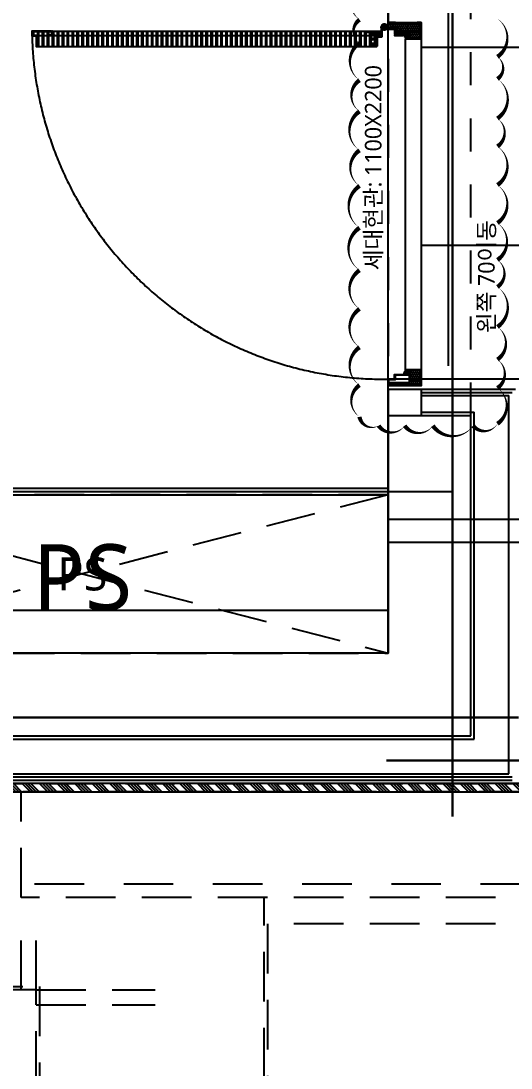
# Model space of a CAD drawing. Header units: millimetres. Extents: x 7086022 to 7120578, y 229555 to 276126.
# Drawn here: x 7108002 to 7109485, y 246333 to 249505 of the extents above; entities that cross this region are included whole.
import ezdxf
from ezdxf.enums import TextEntityAlignment as Align
from ezdxf.xclip import XClip

# ---------------------------------------------------------------- set-up
doc = ezdxf.new("R2010")
doc.units = ezdxf.units.MM
doc.header["$LTSCALE"] = 100
doc.header["$XCLIPFRAME"] = 2
for name, pattern in [('C-302-C-TF_84C+84D+84C$0$CEN', [62, 60, -1, 0, -1]), ('C-302-C-TF_84C+84D+84C$0$CENTER', [65, 60, -2, 1, -2]), ('C-302-C-TF_84C+84D+84C$0$DIV1', [3.4, 3, -0.2, 0, -0.2]), ('C-302-C-TF_84C+84D+84C$0$HID', [2.3, 1.5, -0.8]), ('C-302-C-TF_84C+84D+84C$0$HID_1', [2.3, 1.5, -0.8]), ('C-302-C-TF_84C+84D+84C$0$HIDDEN', [2, 1, -1]), ('ST-DASH', [2.7, 1.5, -1.2]), ('U-84D-EX$0$CEN', [62, 60, -1, 0, -1]), ('U-84D-EX$0$HID', [2.3, 1.5, -0.8])]:
    doc.linetypes.add(name, pattern=pattern)
doc.layers.get('Defpoints').update_dxf_attribs({"color": 149})
for name, color, linetype in [('BP', 7, 'Continuous'), ('C-302-C-TF_84C+84D+84C$0$CEN', 1, 'C-302-C-TF_84C+84D+84C$0$CEN'), ('C-302-C-TF_84C+84D+84C$0$COL', 2, 'Continuous'), ('C-302-C-TF_84C+84D+84C$0$DOR', 4, 'Continuous'), ('C-302-C-TF_84C+84D+84C$0$DOR-1', 1, 'Continuous'), ('C-302-C-TF_84C+84D+84C$0$DOR-8', 8, 'Continuous'), ('C-302-C-TF_84C+84D+84C$0$ETC', 6, 'Continuous'), ('C-302-C-TF_84C+84D+84C$0$OPEN', 1, 'C-302-C-TF_84C+84D+84C$0$HID'), ('C-302-C-TF_84C+84D+84C$0$S-구조선', 4, 'Continuous'), ('TEXT', 2, 'Continuous'), ('U-84D-EX$0$CEN', 1, 'U-84D-EX$0$CEN'), ('U-84D-EX$0$CON', 2, 'Continuous'), ('U-84D-EX$0$FIN', 5, 'Continuous'), ('U-84D-EX$0$FUR_미설치가구', 8, 'U-84D-EX$0$HID'), ('U-84D-EX$0$INSUL_line', 8, 'Continuous'), ('U-84D-EX$0$S-ELE', 4, 'Continuous'), ('U-84D-EX$0$TILE', 251, 'Continuous'), ('결로방지', 4, 'ST-DASH')]:
    doc.layers.add(name, color=color, linetype=linetype)
for name, color, linetype, plot in [('C-302-C-TF_84C+84D+84C$0$Defpoint', 142, 'Continuous', False), ('C-302-C-TF_84C+84D+84C$0$NO-PLOT', 221, 'Continuous', False), ('CUT-LINE', 105, 'Continuous', False), ('U-84D-EX$0$MC', 152, 'Continuous', False)]:
    doc.layers.add(name, color=color, linetype=linetype, plot=plot)
doc.styles.add('C-302-C-TF_84C+84D+84C$0$맑은 고딕', font='')
doc.styles.add('맑은 고딕', font='')
doc.styles.get('C-302-C-TF_84C+84D+84C$0$맑은 고딕').set_extended_font_data('Malgun Gothic')
doc.styles.get('맑은 고딕').set_extended_font_data('Malgun Gothic')

# ---------------------------------------------------------------- blocks, each defined once
blk = doc.blocks.new('C-302-C-TF_84C+84D+84C$0$DOR-1100-FSD')
at = {"layer": 'C-302-C-TF_84C+84D+84C$0$DOR'}
h = blk.add_hatch(dxfattribs=at)
h.set_pattern_fill('ANSI32', color=8, scale=20, angle=270, style=0)
h.set_pattern_definition([(315, (476662.901, -2097057.591), (5.30330086, 5.30330086), []), (315, (476662.901, -2097061.126), (5.30330086, 5.30330086), [])])
h.paths.add_polyline_path([(-26.5, 162.1), (-26.5, 137.1), (-72.9, 137.1), (-72.9, 140.1), (-29.5, 140.1), (-29.5, 162.1)])
h = blk.add_hatch(dxfattribs=at)
h.set_pattern_fill('ANSI32', color=8, scale=20, angle=180, style=0)
h.set_pattern_definition([(225, (3065417.369, -2144746.3604), (5.303300859, -5.303300859), []), (225, (3065413.833, -2144746.3604), (5.303300859, -5.303300859), [])])
h.paths.add_polyline_path([(-32.4, 78.9), (-32.4, 51.8), (-29.4, 51.8), (-29.4, 75.9), (-15.4, 75.9), (-15.4, 98.4), (-18.4, 98.4), (-18.4, 78.9)])
h = blk.add_hatch(dxfattribs=at)
h.set_pattern_fill('ANSI37', color=8, scale=5, angle=270, style=0)
h.set_pattern_definition([(315, (627715.17196, -7804796.19215), (0.44194173824, 0.44194173824), []), (45, (627715.17196, -7804796.19215), (-0.44194173824, 0.44194173824), [])])
h.paths.add_polyline_path([(-1060.1, 35.6), (-1058.1, 35.6, 0.171519), (-1055, 36.4, 0.338795), (-1054.5, 38.3, -0.591177), (-1056.4, 36.7), (-1056.4, 40.9, 0.340542), (-1054.4, 43.3, -0.488287), (-1056.4, 41.9), (-1056.4, 46.2, 0.34119), (-1054.4, 48.6, -0.39781), (-1055.9, 47.2, -0.076051), (-1056.4, 47.2, 0.20695), (-1057.8, 50.9, 0.210511), (-1066.2, 50.5), (-1066.1, 49.9, -0.230162), (-1057.6, 49.1), (-1063.3, 49.1, -0.125626), (-1063.3, 50.4, 0.25476), (-1063.8, 47.2, -0.383534), (-1066.2, 48.6, 0.248119), (-1063.8, 46.2), (-1063.8, 41.9, -0.488287), (-1065.8, 43.3, 0.340542), (-1063.8, 40.9), (-1063.8, 36.7, -0.591177), (-1065.7, 38.3, 0.338795), (-1065.2, 36.4, 0.171519), (-1062.1, 35.6)])
h.paths.add_polyline_path([(-1058.6, 36.8, 0.414214), (-1057.6, 37.8), (-1057.6, 46.9, 0.414214), (-1058.6, 47.9), (-1061.6, 47.9, 0.414214), (-1062.6, 46.9), (-1062.6, 37.8, 0.414214), (-1061.6, 36.8)], flags=16)
h = blk.add_hatch(dxfattribs=at)
h.set_pattern_fill('ANSI37', color=8, scale=5, angle=450, style=0)
h.set_pattern_definition([(135, (3064985.5314, -2141987.3489), (-0.44194173824, -0.44194173824), []), (225, (3064985.5314, -2141987.3489), (0.44194173824, -0.44194173824), [])])
h.paths.add_polyline_path([(-39.9, 35.6), (-41.9, 35.6, -0.171519), (-45, 36.4, -0.338795), (-45.5, 38.3, 0.591177), (-43.6, 36.7), (-43.6, 40.9, -0.340542), (-45.6, 43.3, 0.488287), (-43.6, 41.9), (-43.6, 46.2, -0.34119), (-45.6, 48.6, 0.39781), (-44.1, 47.2, 0.076051), (-43.6, 47.2, -0.20695), (-42.2, 50.9, -0.210511), (-33.8, 50.5), (-33.9, 49.9, 0.230162), (-42.4, 49.1), (-36.7, 49.1, 0.125626), (-36.7, 50.4, -0.25476), (-36.2, 47.2, 0.383534), (-33.8, 48.6, -0.248119), (-36.2, 46.2), (-36.2, 41.9, 0.488287), (-34.2, 43.3, -0.340542), (-36.2, 40.9), (-36.2, 36.7, 0.591177), (-34.3, 38.3, -0.338795), (-34.8, 36.4, -0.171519), (-37.9, 35.6)])
h.paths.add_polyline_path([(-41.4, 36.8, -0.414214), (-42.4, 37.8), (-42.4, 46.9, -0.414214), (-41.4, 47.9), (-38.4, 47.9, -0.414214), (-37.4, 46.9), (-37.4, 37.8, -0.414214), (-38.4, 36.8)], flags=16)
at = {"layer": 'C-302-C-TF_84C+84D+84C$0$DOR-8'}
h = blk.add_hatch(dxfattribs=at)
h.set_pattern_fill('PLAST', color=256, scale=60, angle=360, style=0)
h.set_pattern_definition([(2e-15, (474014.72, -2089221.365), (-4e-12, 15), []), (2e-15, (474014.72, -2089219.49), (-4e-12, 15), []), (2e-15, (474014.72, -2089217.615), (-4e-12, 15), [])])
edge = h.paths.add_edge_path()
edge.add_line((-38.9, 1077.9), (-38.9, 1177.7))
edge.add_line((-38.9, 1177.7), (-26.5, 1177.7))
edge.add_line((-26.5, 1177.7), (-26.5, 162.1))
edge.add_line((-26.5, 162.1), (-29.5, 162.1))
edge.add_line((-29.5, 162.1), (-29.5, 140.1))
edge.add_line((-29.5, 140.1), (-30.7, 140.1))
edge.add_line((-30.7, 140.1), (-30.7, 148.5))
edge.add_line((-30.7, 148.5), (-31.2, 149))
edge.add_line((-31.2, 149), (-34.2, 149))
edge.add_line((-34.2, 149), (-34.7, 148.5))
edge.add_line((-34.7, 148.5), (-34.7, 140.1))
edge.add_line((-34.7, 140.1), (-48.2, 140.1))
edge.add_line((-48.2, 140.1), (-48.2, 148.5))
edge.add_line((-48.2, 148.5), (-48.7, 149))
edge.add_line((-48.7, 149), (-51.7, 149))
edge.add_line((-51.7, 149), (-52.2, 148.5))
edge.add_line((-52.2, 148.5), (-52.2, 140.1))
edge.add_line((-52.2, 140.1), (-63.5, 140.1))
edge.add_line((-63.5, 140.1), (-63.5, 148.5))
edge.add_line((-63.5, 148.5), (-64, 149))
edge.add_line((-64, 149), (-67, 149))
edge.add_line((-67, 149), (-67.5, 148.5))
edge.add_line((-67.5, 148.5), (-67.5, 140.1))
edge.add_line((-67.5, 140.1), (-72.9, 140.1))
edge.add_line((-72.9, 140.1), (-72.9, 1163.7))
edge.add_line((-72.9, 1163.7), (-38.9, 1163.7))
h.paths.add_polyline_path([(-38.9, 137.1), (-34.7, 137.1), (-34.7, 123.7), (-36.9, 121.5), (-38.9, 121.5)])
h.paths.add_polyline_path([(-26.5, 121.5), (-28.5, 121.5), (-30.7, 123.7), (-30.7, 137.1), (-26.5, 137.1)])
h = blk.add_hatch(dxfattribs=at)
h.set_pattern_fill('HEX', color=256, scale=15, angle=180, style=0)
h.set_pattern_definition([(180, (3073754.1943, -2142098.28), (1e-12, -3.247595265), [1.875, -3.75]), (300, (3073754.1943, -2142098.28), (2.8125000007, 1.6237976325), [1.875, -3.75]), (240, (3073752.3193, -2142098.28), (2.8125000007, -1.6237976325), [1.875, -3.75])])
edge = h.paths.add_edge_path()
edge.add_line((-1088.6, 34), (-1067.6, 34))
edge.add_line((-1067.6, 34), (-1052.6, 34))
edge.add_line((-1052.6, 34), (-1052.6, 1.6))
edge.add_line((-1052.6, 1.6), (-1096.8, 1.6))
edge.add_line((-1096.8, 1.6), (-1096.8, 95))
edge.add_line((-1096.8, 95), (-1098.4, 95))
edge.add_line((-1098.4, 95), (-1098.4, 98.4))
edge.add_line((-1098.4, 98.4), (-1091.8, 98.4))
edge.add_line((-1091.8, 98.4), (-1091.8, 37.2))
edge.add_arc((-1088.6, 37.2), 3.2, 180, 270)
h = blk.add_hatch(dxfattribs=at)
h.set_pattern_fill('HEX', color=256, scale=15, angle=180, style=0)
h.set_pattern_definition([(180, (3073254.1943, -2142098.28), (1e-12, -3.247595265), [1.875, -3.75]), (300, (3073254.1943, -2142098.28), (2.8125000007, 1.6237976325), [1.875, -3.75]), (240, (3073252.3193, -2142098.28), (2.8125000007, -1.6237976325), [1.875, -3.75])])
h.paths.add_polyline_path([(-3.2, 5), (-1.6, 5), (-1.6, 1.6), (-47.4, 1.6), (-47.4, 34), (-32.4, 34), (-32.4, 51.8), (-29.4, 51.8), (-29.4, 57.2), (-22.6, 57.2), (-22.1, 57.7), (-22.1, 60.7), (-22.6, 61.2), (-29.4, 61.2), (-29.4, 72.5), (-22.6, 72.5), (-22.1, 73), (-22.1, 75.9), (-15.4, 75.9), (-15.4, 98.4), (-1.6, 98.4), (-1.6, 95), (-3.2, 95)])
at = {"layer": 'C-302-C-TF_84C+84D+84C$0$DOR', "color": 4}
for p, q in [((-51.9, 1161.3), (-38.9, 1161.3)), ((-51.9, 1161.3), (-51.9, 1160.7)), ((-51.9, 1160.7), (-39.5, 1160.7)), ((-39.5, 1160.7), (-39.5, 137.7)), ((-38.9, 1161.3), (-38.9, 137.1)), ((-39.5, 137.7), (-49.7, 137.7)), ((-49.7, 137.7), (-49.7, 137.1)), ((-38.9, 137.1), (-49.7, 137.1))]:
    blk.add_line(p, q, dxfattribs=at)
at = {"layer": 'C-302-C-TF_84C+84D+84C$0$DOR'}
for p, q in [((-38.9, 1117.7), (-38.9, 1127.7)), ((-38.9, 1127.7), (-38.1, 1127.7)), ((-27.7, 1117.7), (-38.9, 1117.7)), ((-38.9, 1117.7), (-27.7, 1117.7)), ((-38.9, 1117.7), (-38.9, 1107.7)), ((-38.1, 1118.5), (-38.1, 1127.7)), ((-27.7, 1118.5), (-38.1, 1118.5)), ((-38.1, 1116.9), (-27.7, 1116.9)), ((-38.1, 1116.9), (-38.1, 1107.7)), ((-38.9, 1107.7), (-38.1, 1107.7)), ((-1100, 78), (-1100, 89.8)), ((-37.8, 73), (-29, 73)), ((-28, 64), (-28, 72)), ((0, 78), (0, 89.8)), ((-1052.6, 34), (-1052.6, 45.4)), ((-47.4, 34), (-47.4, 45.4)), ((-37.8, 63), (-29, 63))]:
    blk.add_line(p, q, dxfattribs=at)
at = {"layer": 'C-302-C-TF_84C+84D+84C$0$DOR', "color": 40}
for p, q in [((-41.7, 134.7), (-71, 134.7)), ((-71, 131.7), (-71, 134.7)), ((-71, 131.7), (-43.7, 131.7)), ((-42.7, 118.7), (-42.7, 130.7)), ((-42.7, 130.7), (-42.7, 118.7)), ((-39.7, 121.7), (-39.7, 132.7)), ((-41.7, 117.7), (-20.4, 117.7)), ((-13.5, 120.7), (-38.7, 120.7))]:
    blk.add_line(p, q, dxfattribs=at)
at = {"layer": 'C-302-C-TF_84C+84D+84C$0$DOR', "color": 3, "linetype": 'C-302-C-TF_84C+84D+84C$0$HIDDEN'}
for p, q in [((-67.5, 140.1), (-70.5, 137.1)), ((-60.5, 137.1), (-63.5, 140.1)), ((-52.2, 140.1), (-55.2, 137.1)), ((-45.2, 137.1), (-48.2, 140.1)), ((-34.7, 123.7), (-37.7, 120.7)), ((-27.7, 120.7), (-30.7, 123.7)), ((-34, 79.5), (-31, 76.5)), ((-31, 72.5), (-34, 69.5)), ((-34, 64.2), (-31, 61.2)), ((-31, 57.2), (-34, 54.2))]:
    blk.add_line(p, q, dxfattribs=at)
at = {"layer": 'C-302-C-TF_84C+84D+84C$0$DOR', "color": 3}
for p, q in [((-67, 149), (-67.5, 148.5)), ((-67.5, 140.1), (-67.5, 148.5)), ((-67.5, 148.5), (-63.5, 148.5)), ((-67, 149), (-64, 149)), ((-67, 140.1), (-67, 149)), ((-63.5, 148.5), (-64, 149)), ((-64, 140.1), (-64, 149)), ((-63.5, 140.1), (-63.5, 148.5)), ((-51.7, 149), (-52.2, 148.5)), ((-52.2, 140.1), (-52.2, 148.5)), ((-52.2, 148.5), (-48.2, 148.5)), ((-51.7, 149), (-48.7, 149)), ((-51.7, 140.1), (-51.7, 149)), ((-48.2, 148.5), (-48.7, 149)), ((-48.7, 140.1), (-48.7, 149)), ((-48.2, 140.1), (-48.2, 148.5)), ((-34.2, 149), (-34.7, 148.5)), ((-34.7, 123.7), (-34.7, 148.5)), ((-34.7, 148.5), (-30.7, 148.5)), ((-34.2, 149), (-31.2, 149)), ((-34.2, 123.7), (-34.2, 149)), ((-30.7, 148.5), (-31.2, 149)), ((-31.2, 123.7), (-31.2, 149)), ((-30.7, 123.7), (-30.7, 148.5)), ((-31, 76.5), (-22.6, 76.5)), ((-31, 76), (-22.1, 76)), ((-31, 73), (-22.1, 73)), ((-31, 72.5), (-22.6, 72.5)), ((-22.6, 76.5), (-22.1, 76)), ((-22.6, 72.5), (-22.6, 76.5)), ((-22.1, 73), (-22.6, 72.5)), ((-22.1, 73), (-22.1, 76)), ((-31, 61.2), (-22.6, 61.2)), ((-31, 60.7), (-22.1, 60.7)), ((-31, 57.7), (-22.1, 57.7)), ((-31, 57.2), (-22.6, 57.2)), ((-22.6, 61.2), (-22.1, 60.7)), ((-22.6, 57.2), (-22.6, 61.2)), ((-22.1, 57.7), (-22.6, 57.2)), ((-22.1, 57.7), (-22.1, 60.7))]:
    blk.add_line(p, q, dxfattribs=at)
at = {"layer": 'C-302-C-TF_84C+84D+84C$0$DOR', "color": 8}
for p, q in [((-67, 148.1), (-67.5, 148.1)), ((-67, 147.5), (-67.5, 147.5)), ((-67, 146.9), (-67.5, 146.9)), ((-67, 146.2), (-67.5, 146.2)), ((-67, 145.6), (-67.5, 145.6)), ((-67, 145), (-67.5, 145)), ((-67, 144.4), (-67.5, 144.4)), ((-67, 143.7), (-67.5, 143.7)), ((-67, 143.1), (-67.5, 143.1)), ((-65.5, 148.1), (-67, 148.1)), ((-65.5, 147.5), (-67, 147.5)), ((-65.5, 146.9), (-67, 146.9)), ((-65.5, 146.2), (-67, 146.2)), ((-65.5, 145.6), (-67, 145.6)), ((-65.5, 145), (-67, 145)), ((-65.5, 144.4), (-67, 144.4)), ((-65.5, 143.7), (-67, 143.7)), ((-65.5, 143.1), (-67, 143.1)), ((-64, 148.1), (-65.5, 148.1)), ((-64, 147.5), (-65.5, 147.5)), ((-64, 146.9), (-65.5, 146.9)), ((-64, 146.2), (-65.5, 146.2)), ((-64, 145.6), (-65.5, 145.6)), ((-64, 145), (-65.5, 145)), ((-64, 144.4), (-65.5, 144.4)), ((-64, 143.7), (-65.5, 143.7)), ((-64, 143.1), (-65.5, 143.1)), ((-63.5, 148.1), (-64, 148.1)), ((-63.5, 147.5), (-64, 147.5)), ((-63.5, 146.9), (-64, 146.9)), ((-63.5, 146.2), (-64, 146.2)), ((-63.5, 145.6), (-64, 145.6)), ((-63.5, 145), (-64, 145)), ((-63.5, 144.4), (-64, 144.4)), ((-63.5, 143.7), (-64, 143.7)), ((-63.5, 143.1), (-64, 143.1)), ((-51.7, 148.1), (-52.2, 148.1)), ((-51.7, 147.5), (-52.2, 147.5)), ((-51.7, 146.9), (-52.2, 146.9)), ((-51.7, 146.2), (-52.2, 146.2)), ((-51.7, 145.6), (-52.2, 145.6)), ((-51.7, 145), (-52.2, 145)), ((-51.7, 144.4), (-52.2, 144.4)), ((-51.7, 143.7), (-52.2, 143.7)), ((-51.7, 143.1), (-52.2, 143.1)), ((-50.2, 148.1), (-51.7, 148.1)), ((-50.2, 147.5), (-51.7, 147.5)), ((-50.2, 146.9), (-51.7, 146.9)), ((-50.2, 146.2), (-51.7, 146.2)), ((-50.2, 145.6), (-51.7, 145.6)), ((-50.2, 145), (-51.7, 145)), ((-50.2, 144.4), (-51.7, 144.4)), ((-50.2, 143.7), (-51.7, 143.7)), ((-50.2, 143.1), (-51.7, 143.1)), ((-48.7, 148.1), (-50.2, 148.1)), ((-48.7, 147.5), (-50.2, 147.5)), ((-48.7, 146.9), (-50.2, 146.9)), ((-48.7, 146.2), (-50.2, 146.2)), ((-48.7, 145.6), (-50.2, 145.6)), ((-48.7, 145), (-50.2, 145)), ((-48.7, 144.4), (-50.2, 144.4)), ((-48.7, 143.7), (-50.2, 143.7)), ((-48.7, 143.1), (-50.2, 143.1)), ((-48.2, 148.1), (-48.7, 148.1)), ((-48.2, 147.5), (-48.7, 147.5)), ((-48.2, 146.9), (-48.7, 146.9)), ((-48.2, 146.2), (-48.7, 146.2)), ((-48.2, 145.6), (-48.7, 145.6)), ((-48.2, 145), (-48.7, 145)), ((-48.2, 144.4), (-48.7, 144.4)), ((-48.2, 143.7), (-48.7, 143.7)), ((-48.2, 143.1), (-48.7, 143.1)), ((-34.2, 148.1), (-34.7, 148.1)), ((-34.2, 147.5), (-34.7, 147.5)), ((-34.2, 146.9), (-34.7, 146.9)), ((-34.2, 146.2), (-34.7, 146.2)), ((-34.2, 145.6), (-34.7, 145.6)), ((-34.2, 145), (-34.7, 145)), ((-34.2, 144.4), (-34.7, 144.4)), ((-34.2, 143.7), (-34.7, 143.7)), ((-34.2, 143.1), (-34.7, 143.1)), ((-32.7, 148.1), (-34.2, 148.1)), ((-32.7, 147.5), (-34.2, 147.5)), ((-32.7, 146.9), (-34.2, 146.9)), ((-32.7, 146.2), (-34.2, 146.2)), ((-32.7, 145.6), (-34.2, 145.6)), ((-32.7, 145), (-34.2, 145)), ((-32.7, 144.4), (-34.2, 144.4)), ((-32.7, 143.7), (-34.2, 143.7)), ((-32.7, 143.1), (-34.2, 143.1)), ((-31.2, 148.1), (-32.7, 148.1)), ((-31.2, 147.5), (-32.7, 147.5)), ((-31.2, 146.9), (-32.7, 146.9)), ((-31.2, 146.2), (-32.7, 146.2)), ((-31.2, 145.6), (-32.7, 145.6)), ((-31.2, 145), (-32.7, 145)), ((-31.2, 144.4), (-32.7, 144.4)), ((-31.2, 143.7), (-32.7, 143.7)), ((-31.2, 143.1), (-32.7, 143.1)), ((-30.7, 148.1), (-31.2, 148.1)), ((-30.7, 147.5), (-31.2, 147.5)), ((-30.7, 146.9), (-31.2, 146.9)), ((-30.7, 146.2), (-31.2, 146.2)), ((-30.7, 145.6), (-31.2, 145.6)), ((-30.7, 145), (-31.2, 145)), ((-30.7, 144.4), (-31.2, 144.4)), ((-30.7, 143.7), (-31.2, 143.7)), ((-30.7, 143.1), (-31.2, 143.1)), ((-28, 76.5), (-28, 76)), ((-28, 76), (-28, 74.5)), ((-28, 74.5), (-28, 73)), ((-28, 73), (-28, 72.5)), ((-27.4, 76.5), (-27.4, 76)), ((-27.4, 76), (-27.4, 74.5)), ((-27.4, 74.5), (-27.4, 73)), ((-27.4, 73), (-27.4, 72.5)), ((-26.7, 76.5), (-26.7, 76)), ((-26.7, 76), (-26.7, 74.5)), ((-26.7, 74.5), (-26.7, 73)), ((-26.7, 73), (-26.7, 72.5)), ((-26.1, 76.5), (-26.1, 76)), ((-26.1, 76), (-26.1, 74.5)), ((-26.1, 74.5), (-26.1, 73)), ((-26.1, 73), (-26.1, 72.5)), ((-25.5, 76.5), (-25.5, 76)), ((-25.5, 76), (-25.5, 74.5)), ((-25.5, 74.5), (-25.5, 73)), ((-25.5, 73), (-25.5, 72.5)), ((-24.9, 76.5), (-24.9, 76)), ((-24.9, 76), (-24.9, 74.5)), ((-24.9, 74.5), (-24.9, 73)), ((-24.9, 73), (-24.9, 72.5)), ((-24.2, 76.5), (-24.2, 76)), ((-24.2, 76), (-24.2, 74.5)), ((-24.2, 74.5), (-24.2, 73)), ((-24.2, 73), (-24.2, 72.5)), ((-23.6, 76.5), (-23.6, 76)), ((-23.6, 76), (-23.6, 74.5)), ((-23.6, 74.5), (-23.6, 73)), ((-23.6, 73), (-23.6, 72.5)), ((-23, 76.5), (-23, 76)), ((-23, 76), (-23, 74.5)), ((-23, 74.5), (-23, 73)), ((-23, 73), (-23, 72.5)), ((-1051, 47), (-49, 47)), ((-28, 61.2), (-28, 60.7)), ((-28, 60.7), (-28, 59.2)), ((-28, 59.2), (-28, 57.7)), ((-28, 57.7), (-28, 57.2)), ((-27.4, 61.2), (-27.4, 60.7)), ((-27.4, 60.7), (-27.4, 59.2)), ((-27.4, 59.2), (-27.4, 57.7)), ((-27.4, 57.7), (-27.4, 57.2)), ((-26.7, 61.2), (-26.7, 60.7)), ((-26.7, 60.7), (-26.7, 59.2)), ((-26.7, 59.2), (-26.7, 57.7)), ((-26.7, 57.7), (-26.7, 57.2)), ((-26.1, 61.2), (-26.1, 60.7)), ((-26.1, 60.7), (-26.1, 59.2)), ((-26.1, 59.2), (-26.1, 57.7)), ((-26.1, 57.7), (-26.1, 57.2)), ((-25.5, 61.2), (-25.5, 60.7)), ((-25.5, 60.7), (-25.5, 59.2)), ((-25.5, 59.2), (-25.5, 57.7)), ((-25.5, 57.7), (-25.5, 57.2)), ((-24.9, 61.2), (-24.9, 60.7)), ((-24.9, 60.7), (-24.9, 59.2)), ((-24.9, 59.2), (-24.9, 57.7)), ((-24.9, 57.7), (-24.9, 57.2)), ((-24.2, 61.2), (-24.2, 60.7)), ((-24.2, 60.7), (-24.2, 59.2)), ((-24.2, 59.2), (-24.2, 57.7)), ((-24.2, 57.7), (-24.2, 57.2)), ((-23.6, 61.2), (-23.6, 60.7)), ((-23.6, 60.7), (-23.6, 59.2)), ((-23.6, 59.2), (-23.6, 57.7)), ((-23.6, 57.7), (-23.6, 57.2)), ((-23, 61.2), (-23, 60.7)), ((-23, 60.7), (-23, 59.2)), ((-23, 59.2), (-23, 57.7)), ((-23, 57.7), (-23, 57.2))]:
    blk.add_line(p, q, dxfattribs=at)
at = {"layer": 'C-302-C-TF_84C+84D+84C$0$DOR', "color": 1, "linetype": 'C-302-C-TF_84C+84D+84C$0$DIV1'}
for p, q in [((-65.5, 136.1), (-65.5, 151.6)), ((-50.2, 136.1), (-50.2, 151.6)), ((-32.7, 119.7), (-32.7, 150.2)), ((-35, 74.5), (-19.5, 74.5)), ((-35, 59.2), (-19.5, 59.2))]:
    blk.add_line(p, q, dxfattribs=at)
at = {"layer": 'C-302-C-TF_84C+84D+84C$0$DOR', "color": 1, "ltscale": 0.5}
for p, q in [((-24.9, 111.2), (-2.1, 111.2)), ((-13.5, 99.8), (-13.5, 122.6))]:
    blk.add_line(p, q, dxfattribs=at)
at = {"layer": 'C-302-C-TF_84C+84D+84C$0$DOR', "color": 4}
for points in [[(-25.7, 1119.7), (-25.7, 1177.7), (-39.7, 1177.7), (-39.7, 1162.1), (-39.7, 1162.1), (-64.9, 1162.1), (-64.9, 1161.3), (-38.9, 1161.3), (-38.9, 1176.9), (-26.5, 1176.9), (-26.5, 1119.7)], [(-64.9, 135.5), (-64.9, 136.3), (-39.7, 136.3), (-39.7, 134.7), (-73.7, 134.7), (-73.7, 1163.7), (-39.7, 1163.7), (-39.7, 1162.1), (-64.9, 1162.1), (-64.9, 1162.9)], [(-40.5, 1162.9), (-72.9, 1162.9), (-72.9, 135.5), (-40.5, 135.5)], [(-25.7, 1115.7), (-25.7, 120.7), (-39.7, 120.7), (-39.7, 136.3), (-39.7, 136.3), (-64.9, 136.3), (-64.9, 137.1), (-38.9, 137.1), (-38.9, 121.5), (-26.5, 121.5), (-26.5, 1115.7)]]:
    blk.add_lwpolyline(points, dxfattribs=at)
at = {"layer": 'C-302-C-TF_84C+84D+84C$0$DOR'}
for points in [[(-26.5, 162.1), (-26.5, 137.1), (-72.9, 137.1), (-72.9, 140.1), (-29.5, 140.1), (-29.5, 162.1), (-26.5, 162.1)], [(-32.4, 78.9), (-32.4, 51.8), (-29.4, 51.8), (-29.4, 75.9), (-15.4, 75.9), (-15.4, 98.4), (-18.4, 98.4), (-18.4, 78.9), (-32.4, 78.9)]]:
    blk.add_lwpolyline(points, dxfattribs=at)
for points in [[(-1051, 0), (-1100, 0), (-1100, 12), (-1098.4, 12), (-1098.4, 1.6), (-1052.6, 1.6), (-1052.6, 34), (-1067.6, 34), (-1067.6, 78.9), (-1081.6, 78.9), (-1081.6, 98.4), (-1098.4, 98.4), (-1098.4, 88), (-1100, 88), (-1100, 100), (-1080, 100), (-1080, 80.5), (-1066, 80.5), (-1066, 35.6), (-1054.2, 35.6), (-1054.2, 47), (-1051, 47)], [(-49, 0), (0, 0), (0, 12), (-1.6, 12), (-1.6, 1.6), (-47.4, 1.6), (-47.4, 34), (-32.4, 34), (-32.4, 78.9), (-18.4, 78.9), (-18.4, 98.4), (-1.6, 98.4), (-1.6, 88), (0, 88), (0, 100), (-20, 100), (-20, 80.5), (-34, 80.5), (-34, 35.6), (-45.8, 35.6), (-45.8, 47), (-49, 47)], [(-37.8, 55.5), (-37.8, 80.5), (-39, 80.5), (-39, 55.5)]]:
    blk.add_lwpolyline(points, close=True, dxfattribs=at)
at = {"layer": 'C-302-C-TF_84C+84D+84C$0$DOR', "color": 8}
blk.add_lwpolyline([(0, 0), (-1100, 0), (-1100, 100), (0, 100)], close=True, dxfattribs=at)
at = {"layer": 'C-302-C-TF_84C+84D+84C$0$DOR', "linetype": 'C-302-C-TF_84C+84D+84C$0$HIDDEN'}
for points in [[(-1091.8, 98.4), (-1091.8, 37.2, 0.414214), (-1088.6, 34), (-1067.6, 34)], [(-1090.2, 98.4), (-1090.2, 37.2, 0.414214), (-1088.6, 35.6), (-1067.6, 35.6)]]:
    blk.add_lwpolyline(points, format="xyb", dxfattribs=at)
for points in [[(-1098.4, 95), (-1096.8, 95), (-1096.8, 5), (-1098.4, 5)], [(-3.2, 95), (-1.6, 95), (-1.6, 5), (-3.2, 5)]]:
    blk.add_lwpolyline(points, close=True, dxfattribs=at)
at = {"layer": 'C-302-C-TF_84C+84D+84C$0$DOR'}
for points in [[(-1056.4, 41.9, 0.488287), (-1054.4, 43.3, 0.009278), (-1054.4, 43.4, -0.01527), (-1054.4, 43.3, -0.340542), (-1056.4, 40.9), (-1056.4, 36.7, 0.591177), (-1054.5, 38.3, -0.338795), (-1055, 36.4, -0.171519), (-1058.1, 35.6), (-1060.1, 35.6), (-1062.1, 35.6, -0.171519), (-1065.2, 36.4, -0.338795), (-1065.7, 38.3, 0.591177), (-1063.8, 36.7), (-1063.8, 40.9, -0.340542), (-1065.8, 43.3, 0.488287), (-1063.8, 41.9), (-1063.8, 46.2, -0.248119), (-1066.2, 48.6, 0.383534), (-1063.8, 47.2, -0.25476), (-1063.3, 50.4, 0.125626), (-1063.3, 49.1), (-1057.6, 49.1, 0.230162), (-1066.1, 49.9), (-1066.2, 50.5, -0.210511), (-1057.8, 50.9, -0.20695), (-1056.4, 47.2, 0.076052), (-1055.9, 47.2, 0.39781), (-1054.4, 48.6, -0.34119), (-1056.4, 46.2)], [(-1058.6, 36.8, 0.414214), (-1057.6, 37.8), (-1057.6, 46.9, 0.414214), (-1058.6, 47.9), (-1061.6, 47.9, 0.414214), (-1062.6, 46.9), (-1062.6, 37.8, 0.414214), (-1061.6, 36.8)], [(-1062.6, 37.8, 0.414214), (-1061.6, 36.8), (-1058.6, 36.8, 0.414214), (-1057.6, 37.8), (-1057.6, 46.9, 0.414214), (-1058.6, 47.9), (-1061.6, 47.9, 0.414214), (-1062.6, 46.9)], [(-43.6, 41.9, -0.488287), (-45.6, 43.3, -0.009278), (-45.6, 43.4, 0.01527), (-45.6, 43.3, 0.340542), (-43.6, 40.9), (-43.6, 36.7, -0.591177), (-45.5, 38.3, 0.338795), (-45, 36.4, 0.171519), (-41.9, 35.6), (-39.9, 35.6), (-37.9, 35.6, 0.171519), (-34.8, 36.4, 0.338795), (-34.3, 38.3, -0.591177), (-36.2, 36.7), (-36.2, 40.9, 0.340542), (-34.2, 43.3, -0.488287), (-36.2, 41.9), (-36.2, 46.2, 0.248119), (-33.8, 48.6, -0.383534), (-36.2, 47.2, 0.25476), (-36.7, 50.4, -0.125626), (-36.7, 49.1), (-42.4, 49.1, -0.230162), (-33.9, 49.9), (-33.8, 50.5, 0.210511), (-42.2, 50.9, 0.20695), (-43.6, 47.2, -0.076052), (-44.1, 47.2, -0.39781), (-45.6, 48.6, 0.34119), (-43.6, 46.2)], [(-41.4, 36.8, -0.414214), (-42.4, 37.8), (-42.4, 46.9, -0.414214), (-41.4, 47.9), (-38.4, 47.9, -0.414214), (-37.4, 46.9), (-37.4, 37.8, -0.414214), (-38.4, 36.8)], [(-37.4, 37.8, -0.414214), (-38.4, 36.8), (-41.4, 36.8, -0.414214), (-42.4, 37.8), (-42.4, 46.9, -0.414214), (-41.4, 47.9), (-38.4, 47.9, -0.414214), (-37.4, 46.9)]]:
    blk.add_lwpolyline(points, format="xyb", close=True, dxfattribs=at)
at = {"layer": 'C-302-C-TF_84C+84D+84C$0$DOR', "color": 40}
for radius in [9.5, 6.5]:
    blk.add_circle((-13.5, 111.2), radius, dxfattribs=at)
at = {"layer": 'C-302-C-TF_84C+84D+84C$0$DOR'}
for centre, radius, start, end in [((-27.7, 1119.7), 1.21, 269.6533, 0.3467), ((-27.7, 1119.7), 1.98, 270.5212, 359.4788), ((-27.7, 1115.7), 2, 359.9937, 89.9935), ((-27.7, 1115.7), 1.2, 0, 90), ((-29, 72), 1, 0, 90), ((-29, 64), 1, 270, 0)]:
    blk.add_arc(centre, radius, start, end, dxfattribs=at)
at = {"layer": 'C-302-C-TF_84C+84D+84C$0$DOR', "color": 40}
for centre, radius, start, end in [((-43.7, 130.7), 1, 0, 90), ((-41.7, 132.7), 2, 0, 90), ((-41.7, 118.7), 1, 180, 270), ((-41.7, 118.7), 1, 180, 270), ((-38.7, 121.7), 1, 180, 270)]:
    blk.add_arc(centre, radius, start, end, dxfattribs=at)
at = {"layer": 'C-302-C-TF_84C+84D+84C$0$DOR-1', "linetype": 'C-302-C-TF_84C+84D+84C$0$CENTER'}
blk.add_arc((-13.5, 111.2), 1066.6, 90.6554, 180.6017, dxfattribs=at)
at = {"layer": 'C-302-C-TF_84C+84D+84C$0$Defpoint', "ltscale": 3, "style": 'C-302-C-TF_84C+84D+84C$0$맑은 고딕'}
blk.add_text('세대현관: 1100X2200', height=50, dxfattribs=at).set_placement((-439.4, 145.2), align=Align.MIDDLE_CENTER)
blk = doc.blocks.new('C-302-C-TF_84C+84D+84C$0$S-구조선')
at = {"layer": 'C-302-C-TF_84C+84D+84C$0$S-구조선', "linetype": 'C-302-C-TF_84C+84D+84C$0$HID_1'}
for p, q in [((-6470, -2060), (-4620, -2540)), ((-4620, -2060), (-6470, -2540))]:
    blk.add_line(p, q, dxfattribs=at)
at = {"layer": 'C-302-C-TF_84C+84D+84C$0$S-구조선', "color": 3, "linetype": 'C-302-C-TF_84C+84D+84C$0$HIDDEN'}
blk.add_lwpolyline([(-6720, -540), (-6470, -540), (-6470, -1820), (-6720, -1820)], close=True, dxfattribs=at)
at = {"layer": 'C-302-C-TF_84C+84D+84C$0$S-구조선', "linetype": 'C-302-C-TF_84C+84D+84C$0$HID_1'}
blk.add_lwpolyline([(-6470, -2060), (-4620, -2060), (-4620, -2540), (-6470, -2540)], close=True, dxfattribs=at)
blk = doc.blocks.new('C-302-C-TF_84C+84D+84C', base_point=(0, 0))
at = {"layer": 'C-302-C-TF_84C+84D+84C$0$CEN'}
for p, q in [((-2980, -6615), (-2980, -4070)), ((-5035, -5930), (-2980, -5930)), ((-10615, -6615), (-2980, -6615))]:
    blk.add_line(p, q, dxfattribs=at)
at = {"layer": 'C-302-C-TF_84C+84D+84C$0$COL'}
blk.add_lwpolyline([(-3175, -5620), (-3175, -6420), (-8695, -6420)], dxfattribs=at)
at = {"layer": 'C-302-C-TF_84C+84D+84C$0$ETC'}
for p, q in [((-5045, -5920), (-3175, -5920)), ((-5025, -5940), (-3175, -5940))]:
    blk.add_line(p, q, dxfattribs=at)
at = {"layer": 'C-302-C-TF_84C+84D+84C$0$NO-PLOT'}
blk.add_lwpolyline([(-2844.2, -4498.2, 0, 13.3, -0.520567), (-2844.2, -4613.7, 0, 13.3, -0.520567), (-2844.2, -4680.6, 0, 13.3, -0.520567), (-2844.2, -4800.5, 0, 13.3, -0.520567), (-2844.2, -4885, 0, 13.3, -0.520567), (-2844.2, -5001.9, 0, 13.3, -0.520567), (-2844.2, -5117, 0, 13.3, -0.520567), (-2844.2, -5228.9, 0, 13.3, -0.520567), (-2844.2, -5310.8, 0, 13.3, -0.520567), (-2844.2, -5431.7, 0, 13.3, -0.520567), (-2844.2, -5530.7, 0, 13.3, -0.520567), (-2844.2, -5616.9, 0, 13.3, -0.520567), (-2844.2, -5725.1, 0, 13.3, -0.520567), (-2917.9, -5731, 0, 13.3, -0.520567), (-3039.7, -5731, 0, 13.3, -0.520567), (-3125, -5731, 0, 13.3, -0.520567), (-3203.8, -5731, 0, 13.3, -0.520567), (-3261.5, -5704.2, 0, 13.3, -0.520567), (-3261.5, -5608.2, 0, 13.3, -0.520567), (-3261.5, -5493.5, 0, 13.3, -0.520567), (-3261.5, -5377.2, 0, 13.3, -0.520567), (-3261.5, -5260.1, 0, 13.3, -0.520567), (-3261.5, -5131.4, 0, 13.3, -0.520567), (-3261.5, -5004.5, 0, 13.3, -0.520567), (-3261.5, -4896.9, 0, 13.3, -0.520567), (-3261.5, -4778.9, 0, 13.3, -0.520567), (-3261.5, -4684.4, 0, 13.3, -0.520567), (-3261.5, -4572, 0, 13.3, -0.520567), (-3261.5, -4501.3, 0, 13.3, -0.520567), (-3261.5, -4405.3, 0, 13.3, -0.520567)], format="xyseb", dxfattribs=at)
at = {"layer": 'C-302-C-TF_84C+84D+84C$0$OPEN'}
for p, q in [((-3175, -5940), (-5025, -6420)), ((-5025, -5940), (-3175, -6420))]:
    blk.add_line(p, q, dxfattribs=at)
at = {"layer": 'C-302-C-TF_84C+84D+84C$0$DOR', "rotation": 90}
blk.add_blockref('C-302-C-TF_84C+84D+84C$0$DOR-1100-FSD', (-3075, -4510), dxfattribs=at)
at = {"layer": 'C-302-C-TF_84C+84D+84C$0$S-구조선', "xscale": -1}
blk.add_blockref('C-302-C-TF_84C+84D+84C$0$S-구조선', (-9645, -3880), dxfattribs=at)
at = {"layer": 'C-302-C-TF_84C+84D+84C$0$NO-PLOT', "style": 'C-302-C-TF_84C+84D+84C$0$맑은 고딕'}
blk.add_text('왼쪽 70이동', height=50, rotation=90, dxfattribs=at).set_placement((-2877.7, -5279.3), align=Align.MIDDLE_CENTER)
at = {"layer": 'Defpoints', "linetype": 'Continuous', "style": 'C-302-C-TF_84C+84D+84C$0$맑은 고딕'}
blk.add_text('PS', height=100, dxfattribs=at).set_placement((-4100, -6180), align=Align.MIDDLE_CENTER)
blk = doc.blocks.new('U-84D-EX$0$84D_주방가구_1')
at = {"layer": 'U-84D-EX$0$FUR_미설치가구', "linetype": 'U-84D-EX$0$HID'}
h = blk.add_hatch(dxfattribs=at)
h.set_pattern_fill('ANSI34', color=256, scale=50, angle=180)
h.set_pattern_definition([(225, (-282581.99, -505929.99), (26.5165043, -26.5165043), []), (225, (-282590.83, -505929.99), (26.5165043, -26.5165043), []), (225, (-282599.67, -505929.99), (26.5165043, -26.5165043), []), (225, (-282608.508, -505929.99), (26.5165043, -26.5165043), [])])
h.paths.add_polyline_path([(-25, -4900), (-25, -25), (-3375, -25), (-3375, -910), (-3400, -910), (-3400, 0), (0, 0), (0, -4900)])
for p, q in [((-625, -1755, 0), (-415, -1755, 0)), ((-625, -1755, 0), (-425, -1755, 0)), ((-670, -1800, 0), (-670, -2160, 0)), ((-625, -1800, 0), (-415, -1800, 0)), ((-625, -1800, 0), (-625, -2160, 0))]:
    blk.add_line(p, q, dxfattribs=at)
for points in [[(-25, -4900), (-25, -25), (-3375, -25), (-3375, -910), (-3400, -910), (-3400, 0), (0, 0), (0, -4900)], [(-3375, -700), (-3375, -25), (-25, -25), (-25, -4110), (-425, -4110), (-425, -2500), (-2280, -2500), (-2280, -1800), (-625, -1800), (-625, -700)], [(-25, -1755), (-25, -4110), (-345, -4110), (-345, -1755)]]:
    blk.add_lwpolyline(points, close=True, dxfattribs=at)
blk.add_lwpolyline([(-3375, -690), (-615, -690), (-615, -1810), (-2270, -1810), (-2270, -2490), (-345, -2490)], dxfattribs=at)
blk = doc.blocks.new('U-84D-EX$0$S-CEN')
at = {"layer": 'U-84D-EX$0$S-ELE', "color": 8, "linetype": 'U-84D-EX$0$CEN'}
for p, q in [((-6615, 7070), (-6615, 10665)), ((-6745, 7470), (-6745, 5300)), ((-6085, 5300), (-6085, 7470)), ((-3700, 7270), (-6915, 7270))]:
    blk.add_line(p, q, dxfattribs=at)
blk = doc.blocks.new('U-84D-EX', base_point=(0, 0))
at = {"layer": 'U-84D-EX$0$TILE'}
h = blk.add_hatch(dxfattribs=at)
h.set_pattern_fill('_USER', color=256, scale=600, double=1, pattern_type=0)
h.set_pattern_definition([(360, (1625, -4695), (0, 600), []), (90, (1625, -4695), (-600, 4e-14), [])])
h.paths.add_polyline_path([(1025, -4645), (2225, -4645), (2225, -3395), (2185, -3395), (2185, -3100), (1065, -3100), (1065, -3395), (1025, -3395)])
at = {"layer": 'U-84D-EX$0$CEN'}
for p, q in [((0, 200), (0, -3395)), ((-130, -5165), (-130, -2995)), ((530, -5165), (530, -2995)), ((-300, -3195), (2915, -3195))]:
    blk.add_line(p, q, dxfattribs=at)
at = {"layer": 'U-84D-EX$0$CON'}
for p, q in [((-55, -125), (-55, -3250)), ((-55, -3250), (915, -3250))]:
    blk.add_line(p, q, dxfattribs=at)
blk.add_lwpolyline([(995, -3000), (995, -3100), (915, -3100), (915, -3250)], dxfattribs=at)
at = {"layer": 'U-84D-EX$0$FIN'}
for p, q in [((-190, -125), (-190, -3375)), ((-180, -125), (-180, -3375)), ((985, -3100), (985, -3375)), ((995, -3100), (995, -3385))]:
    blk.add_line(p, q, dxfattribs=at)
at = {"layer": 'U-84D-EX$0$INSUL_line'}
for p, q in [((-170, -125), (-170, -3365)), ((-65, -125), (-65, -3260)), ((925, -3100), (925, -3260)), ((975, -3100), (975, -3365)), ((-65, -3260), (925, -3260)), ((-170, -3365), (975, -3365))]:
    blk.add_line(p, q, dxfattribs=at)
at = {"layer": 'U-84D-EX$0$MC'}
for p, q in [((-200, -5165), (-200, 200)), ((600, -5165), (600, -2995)), ((1025, -5165), (1025, -2995))]:
    blk.add_line(p, q, dxfattribs=at)
blk.add_blockref('U-84D-EX$0$84D_주방가구_1', (-200, -135))
at = {"layer": 'U-84D-EX$0$S-ELE'}
blk.add_blockref('U-84D-EX$0$S-CEN', (6615, -10465), dxfattribs=at)
blk = doc.blocks.new('302 NAME')
at = {"layer": 'TEXT', "linetype": 'Continuous', "style": '맑은 고딕'}
blk.add_text('PS', height=200, dxfattribs=at).set_placement((7108188.1, 247819.9), align=Align.MIDDLE_CENTER)
blk = doc.blocks.new('A$C9892afa6')
at = {"layer": 'TEXT'}
blk.add_blockref('302 NAME', (-7090708.1, -240124.9), dxfattribs=at)

msp = doc.modelspace()

# ---------------------------------------------------------------- linework, layer by layer
at = {"layer": 'CUT-LINE'}
msp.add_lwpolyline([(7106113.1, 247719.9), (7109113.1, 247719.9), (7109113.1, 249939.9), (7108048.1, 249939.9), (7108048.1, 254009.9), (7117078.1, 254009.9), (7117078.1, 237854.9), (7106130.4, 237854.9)], close=True, dxfattribs=at)

# ---------------------------------------------------------------- block references
at = {"layer": 'BP'}
msp.add_blockref('C-302-C-TF_84C+84D+84C', (7112288.1, 254009.9), dxfattribs=at)

# ---------------------------------------------------------------- next in the draw order: block references
ref = msp.add_blockref('U-84D-EX', (7106113.1, 247394.9), dxfattribs=dict(at, rotation=90))
XClip(ref).set_block_clipping_path([(324.9999999999, 0), (324.9999999967, -2999.9999999991), (2544.9999999997, -2999.9999999991), (2544.9999999997, -1934.9999999991), (6614.9999999999, -1934.9999999991), (6614.9999999999, -10964.9999999991), (-9540.0000000001, -10964.9999999991), (-9540.0000000001, -17.3253110833)])

# ---------------------------------------------------------------- next in the draw order: linework, layer by layer
at = {"layer": '결로방지'}
msp.add_lwpolyline([(7114428.1, 242984.9), (7114428.1, 243314.9), (7115878.1, 243314.9), (7115878.1, 253569.9), (7112793.1, 253569.9), (7112793.1, 251589.9), (7108553.1, 251589.9), (7108553.1, 250389.9), (7109813.1, 250389.9), (7109813.1, 246889.9), (7106238.1, 246889.9)], dxfattribs=at)

# ---------------------------------------------------------------- next in the draw order: block references
at = {"layer": 'BP'}
msp.add_blockref('A$C9892afa6', (7090708.1, 240124.9), dxfattribs=at)

doc.saveas('drawing.dxf')
